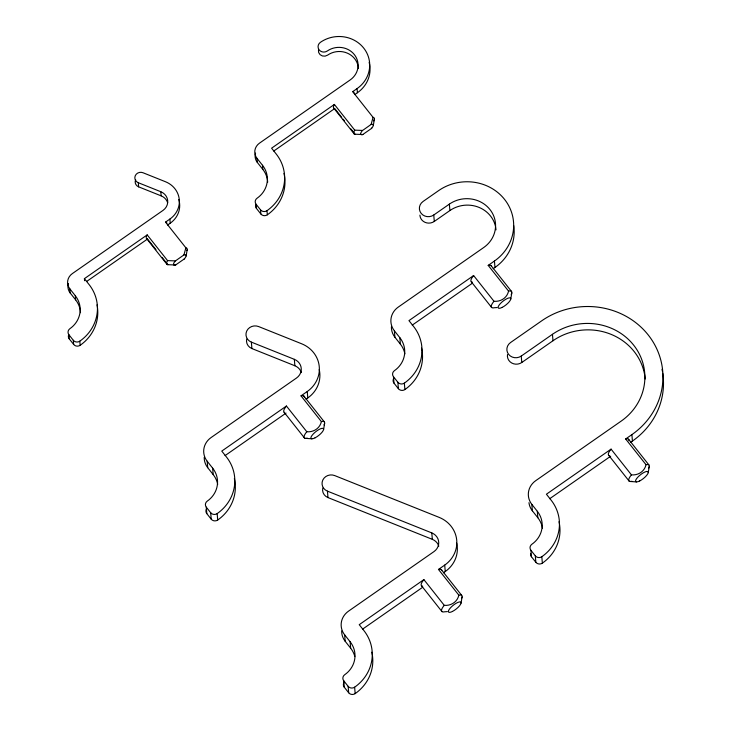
<?xml version="1.0" encoding="UTF-8"?>
<svg xmlns="http://www.w3.org/2000/svg" width="731" height="731" viewBox="0 0 731 731"><rect width="100%" height="100%" fill="white"/><g stroke="black" fill="none" stroke-linecap="round" stroke-linejoin="round"><path stroke-width="1.1" d="M186.14 255.941L187.163 249.755M373.322 125.467L374.345 119.29M323.595 429.526L324.628 423.35M510.777 299.052L511.81 292.875M461.051 603.112L462.083 596.935M648.233 472.637L649.265 466.46M167.627 202.688A11.614 10.855 -4.7 0 0 161.149 195.853L138.643 186.853L138.305 182.723A5.811 5.428 -4.7 0 1 135.326 175.595A5.811 5.428 -4.7 0 1 142.974 172.735L165.48 181.736A23.237 21.702 -4.7 0 1 169.884 219.072L165.517 222.123L185.884 247.836L183.929 254.918L175.148 261.113A7.886 2.385 -38.4 0 0 175.477 265.079L184.459 258.82A7.886 2.385 -38.4 0 0 184.139 254.845L183.929 254.918M267.683 182.22A25.174 23.511 -4.7 0 0 262.822 169.391L257.349 162.483L257.01 158.353A11.614 10.855 -4.7 0 1 259.496 143.148L350.195 79.926A19.362 18.083 -4.7 0 0 354.343 54.587A19.362 18.083 -4.7 0 0 327.287 50.996A5.811 5.428 -4.7 0 1 319.173 49.918A5.811 5.428 -4.7 0 1 320.416 42.316A30.976 28.938 -4.7 0 1 363.7 48.063A30.976 28.938 -4.7 0 1 357.066 88.606L352.707 91.649L373.066 117.371L371.11 124.444L362.329 130.639A7.886 2.385 -38.4 0 0 362.658 134.614L371.64 128.345A7.886 2.385 -38.4 0 0 371.321 124.38L371.11 124.444M184.258 259.048L184.459 258.527M371.439 128.574L371.64 128.053M307.248 391.505L301.017 395.855L321.375 421.577C319.968 428.329 313.498 432.414 306.801 431.738L286.433 406.025L221.767 451.091L226.436 456.976A43.266 40.424 -4.7 0 1 217.171 513.601L217.701 520.033A4.651 4.34 -4.7 0 1 211.213 519.174L206.818 513.628L206.288 507.186A4.651 4.34 -4.7 0 1 207.284 501.11A25.174 23.511 -4.7 0 0 212.666 468.169L207.193 461.252A18.101 16.904 -4.7 0 1 211.067 437.567L296.548 377.991A11.614 10.855 -4.7 0 0 294.337 359.323L251.373 342.126A9.046 8.452 -4.7 0 1 246.731 331.033A9.046 8.452 -4.7 0 1 258.646 326.565L301.611 343.762A29.715 27.76 -4.7 0 1 319.191 365.957A29.715 27.76 -4.7 0 1 307.248 391.505L307.778 397.947L305.997 399.19M494.43 261.04L488.198 265.39L508.566 291.102C507.15 297.855 500.68 301.949 493.982 301.273L473.615 275.55L408.958 320.617L413.618 326.51A43.266 40.424 -4.7 0 1 404.353 383.126L404.883 389.568A4.651 4.34 -4.7 0 1 398.395 388.7L394 383.154L393.47 376.721A4.651 4.34 -4.7 0 1 394.466 370.635A25.174 23.511 -4.7 0 0 399.848 337.695L394.375 330.787A18.101 16.904 -4.7 0 1 398.249 307.102L483.73 247.517A29.039 27.129 -4.7 0 0 489.944 209.514A29.039 27.129 -4.7 0 0 449.364 204.123L433.766 214.996A9.046 8.452 -4.7 0 1 421.12 213.315A9.046 8.452 -4.7 0 1 423.057 201.473L438.655 190.599A47.14 44.034 -4.7 0 1 504.527 199.344A47.14 44.034 -4.7 0 1 494.43 261.04L494.96 267.473L493.178 268.716M444.713 565.1L438.472 569.449L458.84 595.162C457.423 601.915 450.954 605.999 444.256 605.332L423.889 579.61L359.232 624.676L363.892 630.561A43.266 40.424 -4.7 0 1 354.636 687.186L355.156 693.618A4.651 4.34 -4.7 0 1 348.669 692.76L344.274 687.213L343.744 680.78A4.651 4.34 -4.7 0 1 344.74 674.695A25.174 23.511 -4.7 0 0 350.122 641.754L344.648 634.837A18.101 16.904 -4.7 0 1 348.523 611.153L434.004 551.576A11.614 10.855 -4.7 0 0 431.802 532.908L327.451 491.15A9.046 8.452 -4.7 0 1 322.8 480.048A9.046 8.452 -4.7 0 1 334.725 475.589L439.075 517.347A29.715 27.76 -4.7 0 1 456.656 539.542A29.715 27.76 -4.7 0 1 444.713 565.1L445.243 571.532L443.461 572.775M542.466 528.248A25.174 23.511 -4.7 0 0 537.833 517.722L532.36 510.805L531.83 504.372A18.101 16.904 -4.7 0 1 535.704 480.687L621.186 421.102A58.087 54.258 -4.7 0 0 633.613 345.087A58.087 54.258 -4.7 0 0 552.453 334.314L521.258 356.052A9.046 8.452 -4.7 0 1 508.612 354.38A9.046 8.452 -4.7 0 1 510.549 342.537L541.753 320.79A76.179 71.172 -4.7 0 1 648.196 334.926A76.179 71.172 -4.7 0 1 631.895 434.625L625.654 438.975L646.021 464.697C644.605 471.449 638.136 475.534 631.438 474.858L611.07 449.136L546.413 494.211L551.073 500.095A43.266 40.424 -4.7 0 1 541.817 556.72L542.347 563.153A4.651 4.34 -4.7 0 1 535.85 562.285L531.455 556.739A4.651 4.34 -4.7 0 1 530.605 553.522M175.339 260.912L167.563 260.611L147.196 234.889L146.858 235.473A12.792 3.874 -38.4 0 0 147.15 238.955M167.563 260.611L167.225 261.186A12.792 3.874 -38.4 0 0 167.509 264.668L175.687 265.015M362.521 130.438L354.745 130.145L334.378 104.423L334.04 104.999A12.792 3.874 -38.4 0 0 334.332 108.48M354.745 130.145L354.407 130.721A12.792 3.874 -38.4 0 0 354.699 134.202L362.868 134.541M84.577 280.722L84.403 278.657L147.196 234.889M334.378 104.423L271.594 148.183L276.254 154.067A43.266 40.424 -4.7 0 1 266.989 210.692L267.327 214.823A4.651 4.34 -4.7 0 1 260.839 213.964L256.444 208.417A4.651 4.34 -4.7 0 1 255.594 205.192M86.596 281.499L147.534 239.019L155.959 249.664M167.609 225.029L170.222 223.202A23.237 21.702 -4.7 0 0 178.775 199.526M273.778 151.025L334.716 108.553L341.743 117.417M354.791 94.564L357.413 92.736A30.976 28.938 -4.7 0 0 369.155 62.373M419.905 215.133A9.046 8.452 -4.7 0 0 425.031 222.334A9.046 8.452 -4.7 0 0 434.296 221.429L449.894 210.555A29.039 27.129 -4.7 0 1 479.18 207.458A29.039 27.129 -4.7 0 1 496.02 229.863M225.075 455.596L286.04 413.097M412.257 325.121L472.299 283.272M507.497 354.544A9.046 8.452 -4.7 0 0 511.746 363.015A9.046 8.452 -4.7 0 0 521.788 362.494L552.983 340.747A58.087 54.258 -4.7 0 1 611.39 334.478A58.087 54.258 -4.7 0 1 645.208 379.005M362.53 629.181L422.573 587.331M549.712 498.706L610.677 456.217M630.643 442.301L632.425 441.058A76.179 71.172 -4.7 0 0 662.725 373.239M497.034 307.559L494.512 307.705A12.792 3.874 -38.4 0 1 493.982 301.273M447.308 611.619L444.786 611.765A12.792 3.874 -38.4 0 1 444.256 605.332M305.613 438.372L311.872 438.792M630.25 481.491L636.518 481.903M352.707 91.649L353.091 91.722A12.792 3.874 -38.4 0 1 354.023 92.91M373.066 117.371L373.459 117.435A12.792 3.874 -38.4 0 1 373.742 120.917M165.517 222.123L165.91 222.187A12.792 3.874 -38.4 0 1 166.842 223.384M185.884 247.836L186.277 247.91A12.792 3.874 -38.4 0 1 186.953 250.523M138.305 182.723L160.811 191.723A11.614 10.855 -4.7 0 1 167.682 200.404A11.614 10.855 -4.7 0 1 163.013 210.4L72.314 273.613A11.614 10.855 -4.7 0 0 69.829 288.818L70.167 292.948L75.64 299.865A25.174 23.511 -4.7 0 1 80.501 312.694M246.703 339.047A9.046 8.452 -4.7 0 0 251.903 348.559L294.867 365.756A11.614 10.855 -4.7 0 1 301.346 372.582M322.782 488.07A9.046 8.452 -4.7 0 0 327.981 497.583L432.332 539.341A11.614 10.855 -4.7 0 1 438.801 546.167M491.031 265.563L511.398 291.285M628.486 439.157L648.854 464.87M343.141 119.19L344.548 120.971M350.871 128.948L355.083 134.276M333.848 108.215L354.215 133.937M471.303 281.8L491.671 307.523M608.768 455.395L629.135 481.108M531.83 504.372L537.312 511.28L537.833 517.722M257.01 158.353L262.484 165.261L262.822 169.391M391.396 326.885A18.101 16.904 -4.7 0 0 394.904 337.219L400.378 344.127A25.174 23.511 -4.7 0 1 404.873 353.905M393.47 376.721L397.865 382.267L398.395 388.7M537.312 511.28A25.174 23.511 -4.7 0 1 531.921 544.22A4.651 4.34 -4.7 0 0 530.925 550.306L535.32 555.852L535.85 562.285M262.484 165.261A25.174 23.511 -4.7 0 1 257.102 198.202A4.651 4.34 -4.7 0 0 256.106 204.287L260.501 209.834L260.839 213.964M303.849 396.038L324.217 421.76M441.305 569.623L461.672 595.345M162.282 257.65L167.902 264.741M146.666 238.69L167.034 264.412M284.121 412.275L304.489 437.997M421.586 585.86L441.953 611.582M84.403 278.657L89.072 284.542A43.266 40.424 -4.7 0 1 79.807 341.167L80.145 345.297A4.651 4.34 -4.7 0 1 73.657 344.438L69.262 338.882A4.651 4.34 -4.7 0 1 68.412 335.666M69.829 288.818L75.302 295.735L75.64 299.865M204.214 457.359A18.101 16.904 -4.7 0 0 207.723 467.685L213.196 474.602A25.174 23.511 -4.7 0 1 217.692 484.379M341.679 630.944A18.101 16.904 -4.7 0 0 345.178 641.279L350.652 648.187A25.174 23.511 -4.7 0 1 354.809 656.465M206.288 507.186L210.683 512.742L211.213 519.174M343.744 680.78L348.139 686.327L348.669 692.76M75.302 295.735A25.174 23.511 -4.7 0 1 69.92 328.676A4.651 4.34 -4.7 0 0 68.924 334.752L73.319 340.308L73.657 344.438M631.895 434.625L632.425 441.058M552.453 334.314L552.983 340.747M521.258 356.052L521.788 362.494M530.925 550.306L531.455 556.739M449.364 204.123L449.894 210.555M433.766 214.996L434.296 221.429M431.802 532.908L432.332 539.341M399.848 337.695L400.378 344.127M394.375 330.787L394.904 337.219M357.066 88.606L357.413 92.736M350.122 641.754L350.652 648.187M344.648 634.837L345.178 641.279M327.451 491.15L327.981 497.583M294.337 359.323L294.867 365.756M256.106 204.287L256.444 208.417M251.373 342.126L251.903 348.559M212.666 468.169L213.196 474.602M207.193 461.252L207.723 467.685M169.884 219.072L170.222 223.202M160.811 191.723L161.149 195.853M68.924 334.752L69.262 338.882M266.989 210.692A4.651 4.34 -4.7 0 1 260.501 209.834M283.975 173.384A43.266 40.424 -4.7 0 1 267.327 214.823M257.349 162.483A11.614 10.855 -4.7 0 1 255.558 153.044M358.418 68.586A19.362 18.083 -4.7 0 0 347.435 53.18A19.362 18.083 -4.7 0 0 327.625 55.127A5.811 5.428 -4.7 0 1 318.451 50.019M79.807 341.167A4.651 4.34 -4.7 0 1 73.319 340.308M97.004 304.827A43.266 40.424 -4.7 0 1 80.145 345.297M70.167 292.948A11.614 10.855 -4.7 0 1 68.376 283.509M138.643 186.853A5.811 5.428 -4.7 0 1 135.664 179.725M321.375 421.577A12.792 3.874 -38.4 0 1 324.025 424.976M307.331 438.18A12.792 3.874 -38.4 0 1 306.801 431.738M301.017 395.855A12.792 3.874 -38.4 0 1 304.297 396.97M284.606 412.54A12.792 3.874 -38.4 0 1 286.433 406.025M319.219 369.53A29.715 27.76 -4.7 0 1 307.778 397.947M217.171 513.601A4.651 4.34 -4.7 0 1 210.683 512.742M206.818 513.628A4.651 4.34 -4.7 0 1 206.59 508.803M234.34 478.595A43.266 40.424 -4.7 0 1 217.701 520.033M458.84 595.162A12.792 3.874 -38.4 0 1 461.48 598.561M438.472 569.449A12.792 3.874 -38.4 0 1 441.752 570.555M422.701 586.244A12.792 3.874 -38.4 0 1 423.889 579.61M456.683 543.115A29.715 27.76 -4.7 0 1 445.243 571.532M354.636 687.186A4.651 4.34 -4.7 0 1 348.139 686.327M344.274 687.213A4.651 4.34 -4.7 0 1 344.045 682.388M372.508 656.091A43.266 40.424 -4.7 0 1 355.156 693.618M371.805 652.18A43.266 40.424 -4.7 0 1 372.371 655.104M662.003 369.31A76.179 71.172 -4.7 0 1 662.396 371.275M625.654 438.975A12.792 3.874 -38.4 0 1 628.898 440.738M609.243 455.651A12.792 3.874 -38.4 0 1 611.07 449.136M646.021 464.697A12.792 3.874 -38.4 0 1 648.662 468.096M631.968 481.29A12.792 3.874 -38.4 0 1 631.438 474.858M558.987 521.715A43.266 40.424 -4.7 0 1 542.347 563.153M532.36 510.805A18.101 16.904 -4.7 0 1 528.961 502.681M541.817 556.72A4.651 4.34 -4.7 0 1 535.32 555.852M508.566 291.102A12.792 3.874 -38.4 0 1 511.207 294.511M488.198 265.39A12.792 3.874 -38.4 0 1 491.479 266.495M472.427 282.184A12.792 3.874 -38.4 0 1 473.615 275.55M513.71 225.513A47.14 44.034 -4.7 0 1 494.96 267.473M404.353 383.126A4.651 4.34 -4.7 0 1 397.865 382.267M394 383.154A4.651 4.34 -4.7 0 1 393.771 378.338M422.235 352.031A43.266 40.424 -4.7 0 1 404.883 389.568M421.531 348.12A43.266 40.424 -4.7 0 1 422.098 351.044M315.043 437.842A7.886 2.385 -38.4 0 0 323.531 428.795A7.886 2.385 -38.4 0 0 313.206 434.022A7.886 2.385 -38.4 0 0 315.043 437.842M452.498 611.427A7.886 2.385 -38.4 0 0 460.996 602.381A7.886 2.385 -38.4 0 0 450.671 607.607A7.886 2.385 -38.4 0 0 452.498 611.427M639.689 480.952A7.886 2.385 -38.4 0 0 648.178 471.906A7.886 2.385 -38.4 0 0 637.852 477.142A7.886 2.385 -38.4 0 0 639.689 480.952M502.224 307.367A7.886 2.385 -38.4 0 0 510.713 298.321A7.886 2.385 -38.4 0 0 500.397 303.548A7.886 2.385 -38.4 0 0 502.224 307.367"/></g></svg>
